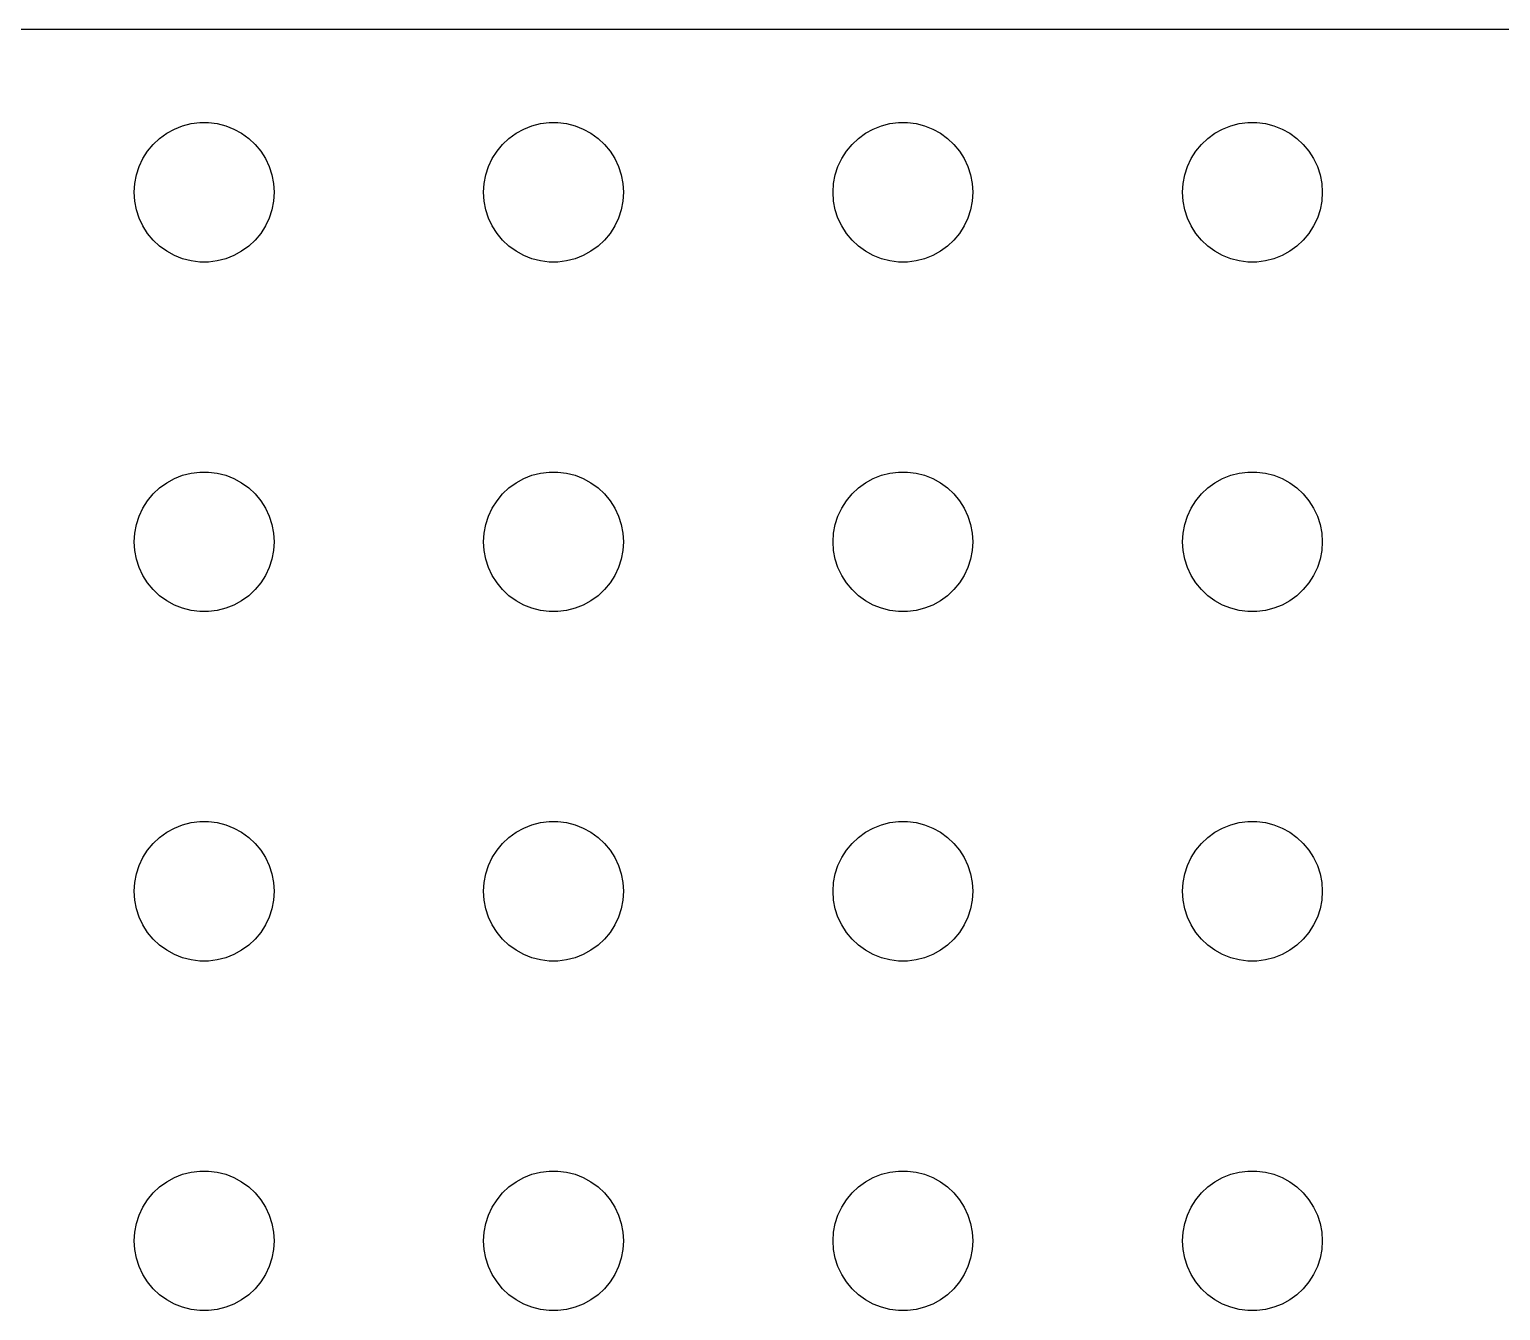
# Model space of a CAD drawing. Header units: metres. Extents: x -134 to 134, y 518 to 1078.
# Drawn here: x 0 to 63.2, y 567 to 622 of the extents above; entities that cross this region are included whole.
import ezdxf

# ---------------------------------------------------------------- set-up
doc = ezdxf.new("R2010")
doc.units = ezdxf.units.M

msp = doc.modelspace()

# ---------------------------------------------------------------- linework, layer by layer
for p, q in [((129.814, 621.99), (-129.814, 621.99)), ((5.89252, 617.533), (6.22266, 617.714)), ((6.22266, 617.714), (6.57294, 617.853)), ((6.57294, 617.853), (6.93785, 617.947)), ((6.93785, 617.947), (7.31161, 617.994)), ((7.31161, 617.994), (7.68837, 617.994)), ((7.68837, 617.994), (8.06213, 617.947)), ((8.06213, 617.947), (8.42705, 617.853)), ((8.42705, 617.853), (8.77733, 617.714)), ((8.77733, 617.714), (9.10747, 617.533)), ((20.8925, 617.533), (21.2227, 617.714)), ((21.2227, 617.714), (21.5729, 617.853)), ((21.5729, 617.853), (21.9379, 617.947)), ((21.9379, 617.947), (22.3116, 617.994)), ((22.3116, 617.994), (22.6884, 617.994)), ((22.6884, 617.994), (23.0621, 617.947)), ((23.0621, 617.947), (23.427, 617.853)), ((23.427, 617.853), (23.7773, 617.714)), ((23.7773, 617.714), (24.1075, 617.533)), ((35.8925, 617.533), (36.2227, 617.714)), ((36.2227, 617.714), (36.5729, 617.853)), ((36.5729, 617.853), (36.9379, 617.947)), ((36.9379, 617.947), (37.3116, 617.994)), ((37.3116, 617.994), (37.6884, 617.994)), ((37.6884, 617.994), (38.0621, 617.947)), ((38.0621, 617.947), (38.427, 617.853)), ((38.427, 617.853), (38.7773, 617.714)), ((38.7773, 617.714), (39.1075, 617.533)), ((50.8925, 617.533), (51.2227, 617.714)), ((51.2227, 617.714), (51.5729, 617.853)), ((51.5729, 617.853), (51.9379, 617.947)), ((51.9379, 617.947), (52.3116, 617.994)), ((52.3116, 617.994), (52.6884, 617.994)), ((52.6884, 617.994), (53.0621, 617.947)), ((53.0621, 617.947), (53.427, 617.853)), ((53.427, 617.853), (53.7773, 617.714)), ((53.7773, 617.714), (54.1075, 617.533)), ((5.07294, 616.763), (5.31308, 617.054)), ((5.31308, 617.054), (5.58772, 617.312)), ((5.58772, 617.312), (5.89252, 617.533)), ((9.10747, 617.533), (9.41226, 617.312)), ((9.41226, 617.312), (9.6869, 617.054)), ((9.6869, 617.054), (9.92705, 616.763)), ((20.0729, 616.763), (20.3131, 617.054)), ((20.3131, 617.054), (20.5877, 617.312)), ((20.5877, 617.312), (20.8925, 617.533)), ((24.1075, 617.533), (24.4123, 617.312)), ((24.4123, 617.312), (24.6869, 617.054)), ((24.6869, 617.054), (24.927, 616.763)), ((35.0729, 616.763), (35.3131, 617.054)), ((35.3131, 617.054), (35.5877, 617.312)), ((35.5877, 617.312), (35.8925, 617.533)), ((39.1075, 617.533), (39.4123, 617.312)), ((39.4123, 617.312), (39.6869, 617.054)), ((39.6869, 617.054), (39.927, 616.763)), ((50.0729, 616.763), (50.3131, 617.054)), ((50.3131, 617.054), (50.5877, 617.312)), ((50.5877, 617.312), (50.8925, 617.533)), ((54.1075, 617.533), (54.4123, 617.312)), ((54.4123, 617.312), (54.6869, 617.054)), ((54.6869, 617.054), (54.927, 616.763)), ((4.71066, 616.104), (4.87108, 616.445)), ((4.87108, 616.445), (5.07294, 616.763)), ((9.92705, 616.763), (10.1289, 616.445)), ((10.1289, 616.445), (10.2893, 616.104)), ((19.7107, 616.104), (19.8711, 616.445)), ((19.8711, 616.445), (20.0729, 616.763)), ((24.927, 616.763), (25.1289, 616.445)), ((25.1289, 616.445), (25.2893, 616.104)), ((34.7107, 616.104), (34.8711, 616.445)), ((34.8711, 616.445), (35.0729, 616.763)), ((39.927, 616.763), (40.1289, 616.445)), ((40.1289, 616.445), (40.2893, 616.104)), ((49.7107, 616.104), (49.8711, 616.445)), ((49.8711, 616.445), (50.0729, 616.763)), ((54.927, 616.763), (55.1289, 616.445)), ((55.1289, 616.445), (55.2893, 616.104)), ((4.59424, 615.746), (4.71066, 616.104)), ((10.2893, 616.104), (10.4057, 615.746)), ((19.5942, 615.746), (19.7107, 616.104)), ((25.2893, 616.104), (25.4057, 615.746)), ((34.5942, 615.746), (34.7107, 616.104)), ((40.2893, 616.104), (40.4057, 615.746)), ((49.5942, 615.746), (49.7107, 616.104)), ((55.2893, 616.104), (55.4057, 615.746)), ((4.5, 615), (4.52365, 615.376)), ((4.52365, 615.376), (4.59424, 615.746)), ((10.4057, 615.746), (10.4763, 615.376)), ((10.4763, 615.376), (10.5, 615)), ((19.5, 615), (19.5237, 615.376)), ((19.5237, 615.376), (19.5942, 615.746)), ((25.4057, 615.746), (25.4763, 615.376)), ((25.4763, 615.376), (25.5, 615)), ((34.5, 615), (34.5237, 615.376)), ((34.5237, 615.376), (34.5942, 615.746)), ((40.4057, 615.746), (40.4763, 615.376)), ((40.4763, 615.376), (40.5, 615)), ((49.5, 615), (49.5237, 615.376)), ((49.5237, 615.376), (49.5942, 615.746)), ((55.4057, 615.746), (55.4763, 615.376)), ((55.4763, 615.376), (55.5, 615)), ((4.52365, 614.624), (4.5, 615)), ((4.59424, 614.254), (4.52365, 614.624)), ((10.4763, 614.624), (10.4057, 614.254)), ((10.5, 615), (10.4763, 614.624)), ((19.5237, 614.624), (19.5, 615)), ((19.5942, 614.254), (19.5237, 614.624)), ((25.4763, 614.624), (25.4057, 614.254)), ((25.5, 615), (25.4763, 614.624)), ((34.5237, 614.624), (34.5, 615)), ((34.5942, 614.254), (34.5237, 614.624)), ((40.4763, 614.624), (40.4057, 614.254)), ((40.5, 615), (40.4763, 614.624)), ((49.5237, 614.624), (49.5, 615)), ((49.5942, 614.254), (49.5237, 614.624)), ((55.4763, 614.624), (55.4057, 614.254)), ((55.5, 615), (55.4763, 614.624)), ((4.71066, 613.896), (4.59424, 614.254)), ((4.87108, 613.555), (4.71066, 613.896)), ((10.2893, 613.896), (10.1289, 613.555)), ((10.4057, 614.254), (10.2893, 613.896)), ((19.7107, 613.896), (19.5942, 614.254)), ((19.8711, 613.555), (19.7107, 613.896)), ((25.2893, 613.896), (25.1289, 613.555)), ((25.4057, 614.254), (25.2893, 613.896)), ((34.7107, 613.896), (34.5942, 614.254)), ((34.8711, 613.555), (34.7107, 613.896)), ((40.2893, 613.896), (40.1289, 613.555)), ((40.4057, 614.254), (40.2893, 613.896)), ((49.7107, 613.896), (49.5942, 614.254)), ((49.8711, 613.555), (49.7107, 613.896)), ((55.2893, 613.896), (55.1289, 613.555)), ((55.4057, 614.254), (55.2893, 613.896)), ((5.07294, 613.237), (4.87108, 613.555)), ((5.31308, 612.946), (5.07294, 613.237)), ((9.92705, 613.237), (9.6869, 612.946)), ((10.1289, 613.555), (9.92705, 613.237)), ((20.0729, 613.237), (19.8711, 613.555)), ((20.3131, 612.946), (20.0729, 613.237)), ((24.927, 613.237), (24.6869, 612.946)), ((25.1289, 613.555), (24.927, 613.237)), ((35.0729, 613.237), (34.8711, 613.555)), ((35.3131, 612.946), (35.0729, 613.237)), ((39.927, 613.237), (39.6869, 612.946)), ((40.1289, 613.555), (39.927, 613.237)), ((50.0729, 613.237), (49.8711, 613.555)), ((50.3131, 612.946), (50.0729, 613.237)), ((54.927, 613.237), (54.6869, 612.946)), ((55.1289, 613.555), (54.927, 613.237)), ((5.58772, 612.688), (5.31308, 612.946)), ((5.89252, 612.467), (5.58772, 612.688)), ((9.41226, 612.688), (9.10747, 612.467)), ((9.6869, 612.946), (9.41226, 612.688)), ((20.5877, 612.688), (20.3131, 612.946)), ((20.8925, 612.467), (20.5877, 612.688)), ((24.4123, 612.688), (24.1075, 612.467)), ((24.6869, 612.946), (24.4123, 612.688)), ((35.5877, 612.688), (35.3131, 612.946)), ((35.8925, 612.467), (35.5877, 612.688)), ((39.4123, 612.688), (39.1075, 612.467)), ((39.6869, 612.946), (39.4123, 612.688)), ((50.5877, 612.688), (50.3131, 612.946)), ((50.8925, 612.467), (50.5877, 612.688)), ((54.4123, 612.688), (54.1075, 612.467)), ((54.6869, 612.946), (54.4123, 612.688)), ((6.22266, 612.286), (5.89252, 612.467)), ((6.57294, 612.147), (6.22266, 612.286)), ((6.93785, 612.053), (6.57294, 612.147)), ((7.31161, 612.006), (6.93785, 612.053)), ((7.68837, 612.006), (7.31161, 612.006)), ((8.06213, 612.053), (7.68837, 612.006)), ((8.42705, 612.147), (8.06213, 612.053)), ((8.77733, 612.286), (8.42705, 612.147)), ((9.10747, 612.467), (8.77733, 612.286)), ((21.2227, 612.286), (20.8925, 612.467)), ((21.5729, 612.147), (21.2227, 612.286)), ((21.9379, 612.053), (21.5729, 612.147)), ((22.3116, 612.006), (21.9379, 612.053)), ((22.6884, 612.006), (22.3116, 612.006)), ((23.0621, 612.053), (22.6884, 612.006)), ((23.427, 612.147), (23.0621, 612.053)), ((23.7773, 612.286), (23.427, 612.147)), ((24.1075, 612.467), (23.7773, 612.286)), ((36.2227, 612.286), (35.8925, 612.467)), ((36.5729, 612.147), (36.2227, 612.286)), ((36.9379, 612.053), (36.5729, 612.147)), ((37.3116, 612.006), (36.9379, 612.053)), ((37.6884, 612.006), (37.3116, 612.006)), ((38.0621, 612.053), (37.6884, 612.006)), ((38.427, 612.147), (38.0621, 612.053)), ((38.7773, 612.286), (38.427, 612.147)), ((39.1075, 612.467), (38.7773, 612.286)), ((51.2227, 612.286), (50.8925, 612.467)), ((51.5729, 612.147), (51.2227, 612.286)), ((51.9379, 612.053), (51.5729, 612.147)), ((52.3116, 612.006), (51.9379, 612.053)), ((52.6884, 612.006), (52.3116, 612.006)), ((53.0621, 612.053), (52.6884, 612.006)), ((53.427, 612.147), (53.0621, 612.053)), ((53.7773, 612.286), (53.427, 612.147)), ((54.1075, 612.467), (53.7773, 612.286)), ((5.58772, 602.312), (5.89252, 602.533)), ((5.89252, 602.533), (6.22266, 602.714)), ((6.22266, 602.714), (6.57294, 602.853)), ((6.57294, 602.853), (6.93785, 602.947)), ((6.93785, 602.947), (7.31161, 602.994)), ((7.31161, 602.994), (7.68837, 602.994)), ((7.68837, 602.994), (8.06213, 602.947)), ((8.06213, 602.947), (8.42705, 602.853)), ((8.42705, 602.853), (8.77733, 602.714)), ((8.77733, 602.714), (9.10747, 602.533)), ((9.10747, 602.533), (9.41226, 602.312)), ((20.5877, 602.312), (20.8925, 602.533)), ((20.8925, 602.533), (21.2227, 602.714)), ((21.2227, 602.714), (21.5729, 602.853)), ((21.5729, 602.853), (21.9379, 602.947)), ((21.9379, 602.947), (22.3116, 602.994)), ((22.3116, 602.994), (22.6884, 602.994)), ((22.6884, 602.994), (23.0621, 602.947)), ((23.0621, 602.947), (23.427, 602.853)), ((23.427, 602.853), (23.7773, 602.714)), ((23.7773, 602.714), (24.1075, 602.533)), ((24.1075, 602.533), (24.4123, 602.312)), ((35.5877, 602.312), (35.8925, 602.533)), ((35.8925, 602.533), (36.2227, 602.714)), ((36.2227, 602.714), (36.5729, 602.853)), ((36.5729, 602.853), (36.9379, 602.947)), ((36.9379, 602.947), (37.3116, 602.994)), ((37.3116, 602.994), (37.6884, 602.994)), ((37.6884, 602.994), (38.0621, 602.947)), ((38.0621, 602.947), (38.427, 602.853)), ((38.427, 602.853), (38.7773, 602.714)), ((38.7773, 602.714), (39.1075, 602.533)), ((39.1075, 602.533), (39.4123, 602.312)), ((50.5877, 602.312), (50.8925, 602.533)), ((50.8925, 602.533), (51.2227, 602.714)), ((51.2227, 602.714), (51.5729, 602.853)), ((51.5729, 602.853), (51.9379, 602.947)), ((51.9379, 602.947), (52.3116, 602.994)), ((52.3116, 602.994), (52.6884, 602.994)), ((52.6884, 602.994), (53.0621, 602.947)), ((53.0621, 602.947), (53.427, 602.853)), ((53.427, 602.853), (53.7773, 602.714)), ((53.7773, 602.714), (54.1075, 602.533)), ((54.1075, 602.533), (54.4123, 602.312)), ((5.07294, 601.763), (5.31308, 602.054)), ((5.31308, 602.054), (5.58772, 602.312)), ((9.41226, 602.312), (9.6869, 602.054)), ((9.6869, 602.054), (9.92705, 601.763)), ((20.0729, 601.763), (20.3131, 602.054)), ((20.3131, 602.054), (20.5877, 602.312)), ((24.4123, 602.312), (24.6869, 602.054)), ((24.6869, 602.054), (24.927, 601.763)), ((35.0729, 601.763), (35.3131, 602.054)), ((35.3131, 602.054), (35.5877, 602.312)), ((39.4123, 602.312), (39.6869, 602.054)), ((39.6869, 602.054), (39.927, 601.763)), ((50.0729, 601.763), (50.3131, 602.054)), ((50.3131, 602.054), (50.5877, 602.312)), ((54.4123, 602.312), (54.6869, 602.054)), ((54.6869, 602.054), (54.927, 601.763)), ((4.71066, 601.104), (4.87108, 601.445)), ((4.87108, 601.445), (5.07294, 601.763)), ((9.92705, 601.763), (10.1289, 601.445)), ((10.1289, 601.445), (10.2893, 601.104)), ((19.7107, 601.104), (19.8711, 601.445)), ((19.8711, 601.445), (20.0729, 601.763)), ((24.927, 601.763), (25.1289, 601.445)), ((25.1289, 601.445), (25.2893, 601.104)), ((34.7107, 601.104), (34.8711, 601.445)), ((34.8711, 601.445), (35.0729, 601.763)), ((39.927, 601.763), (40.1289, 601.445)), ((40.1289, 601.445), (40.2893, 601.104)), ((49.7107, 601.104), (49.8711, 601.445)), ((49.8711, 601.445), (50.0729, 601.763)), ((54.927, 601.763), (55.1289, 601.445)), ((55.1289, 601.445), (55.2893, 601.104)), ((4.52365, 600.376), (4.59424, 600.746)), ((4.59424, 600.746), (4.71066, 601.104)), ((10.2893, 601.104), (10.4057, 600.746)), ((10.4057, 600.746), (10.4763, 600.376)), ((19.5237, 600.376), (19.5942, 600.746)), ((19.5942, 600.746), (19.7107, 601.104)), ((25.2893, 601.104), (25.4057, 600.746)), ((25.4057, 600.746), (25.4763, 600.376)), ((34.5237, 600.376), (34.5942, 600.746)), ((34.5942, 600.746), (34.7107, 601.104)), ((40.2893, 601.104), (40.4057, 600.746)), ((40.4057, 600.746), (40.4763, 600.376)), ((49.5237, 600.376), (49.5942, 600.746)), ((49.5942, 600.746), (49.7107, 601.104)), ((55.2893, 601.104), (55.4057, 600.746)), ((55.4057, 600.746), (55.4763, 600.376)), ((4.5, 600), (4.52365, 600.376)), ((4.52365, 599.624), (4.5, 600)), ((10.4763, 600.376), (10.5, 600)), ((10.5, 600), (10.4763, 599.624)), ((19.5, 600), (19.5237, 600.376)), ((19.5237, 599.624), (19.5, 600)), ((25.4763, 600.376), (25.5, 600)), ((25.5, 600), (25.4763, 599.624)), ((34.5, 600), (34.5237, 600.376)), ((34.5237, 599.624), (34.5, 600)), ((40.4763, 600.376), (40.5, 600)), ((40.5, 600), (40.4763, 599.624)), ((49.5, 600), (49.5237, 600.376)), ((49.5237, 599.624), (49.5, 600)), ((55.4763, 600.376), (55.5, 600)), ((55.5, 600), (55.4763, 599.624)), ((4.59424, 599.254), (4.52365, 599.624)), ((10.4763, 599.624), (10.4057, 599.254)), ((19.5942, 599.254), (19.5237, 599.624)), ((25.4763, 599.624), (25.4057, 599.254)), ((34.5942, 599.254), (34.5237, 599.624)), ((40.4763, 599.624), (40.4057, 599.254)), ((49.5942, 599.254), (49.5237, 599.624)), ((55.4763, 599.624), (55.4057, 599.254)), ((4.71066, 598.896), (4.59424, 599.254)), ((4.87108, 598.555), (4.71066, 598.896)), ((10.2893, 598.896), (10.1289, 598.555)), ((10.4057, 599.254), (10.2893, 598.896)), ((19.7107, 598.896), (19.5942, 599.254)), ((19.8711, 598.555), (19.7107, 598.896)), ((25.2893, 598.896), (25.1289, 598.555)), ((25.4057, 599.254), (25.2893, 598.896)), ((34.7107, 598.896), (34.5942, 599.254)), ((34.8711, 598.555), (34.7107, 598.896)), ((40.2893, 598.896), (40.1289, 598.555)), ((40.4057, 599.254), (40.2893, 598.896)), ((49.7107, 598.896), (49.5942, 599.254)), ((49.8711, 598.555), (49.7107, 598.896)), ((55.2893, 598.896), (55.1289, 598.555)), ((55.4057, 599.254), (55.2893, 598.896)), ((5.07294, 598.237), (4.87108, 598.555)), ((5.31308, 597.946), (5.07294, 598.237)), ((9.92705, 598.237), (9.6869, 597.946)), ((10.1289, 598.555), (9.92705, 598.237)), ((20.0729, 598.237), (19.8711, 598.555)), ((20.3131, 597.946), (20.0729, 598.237)), ((24.927, 598.237), (24.6869, 597.946)), ((25.1289, 598.555), (24.927, 598.237)), ((35.0729, 598.237), (34.8711, 598.555)), ((35.3131, 597.946), (35.0729, 598.237)), ((39.927, 598.237), (39.6869, 597.946)), ((40.1289, 598.555), (39.927, 598.237)), ((50.0729, 598.237), (49.8711, 598.555)), ((50.3131, 597.946), (50.0729, 598.237)), ((54.927, 598.237), (54.6869, 597.946)), ((55.1289, 598.555), (54.927, 598.237)), ((5.58772, 597.688), (5.31308, 597.946)), ((5.89252, 597.467), (5.58772, 597.688)), ((6.22266, 597.286), (5.89252, 597.467)), ((9.10747, 597.467), (8.77733, 597.286)), ((9.41226, 597.688), (9.10747, 597.467)), ((9.6869, 597.946), (9.41226, 597.688)), ((20.5877, 597.688), (20.3131, 597.946)), ((20.8925, 597.467), (20.5877, 597.688)), ((21.2227, 597.286), (20.8925, 597.467)), ((24.1075, 597.467), (23.7773, 597.286)), ((24.4123, 597.688), (24.1075, 597.467)), ((24.6869, 597.946), (24.4123, 597.688)), ((35.5877, 597.688), (35.3131, 597.946)), ((35.8925, 597.467), (35.5877, 597.688)), ((36.2227, 597.286), (35.8925, 597.467)), ((39.1075, 597.467), (38.7773, 597.286)), ((39.4123, 597.688), (39.1075, 597.467)), ((39.6869, 597.946), (39.4123, 597.688)), ((50.5877, 597.688), (50.3131, 597.946)), ((50.8925, 597.467), (50.5877, 597.688)), ((51.2227, 597.286), (50.8925, 597.467)), ((54.1075, 597.467), (53.7773, 597.286)), ((54.4123, 597.688), (54.1075, 597.467)), ((54.6869, 597.946), (54.4123, 597.688)), ((6.57294, 597.147), (6.22266, 597.286)), ((6.93785, 597.053), (6.57294, 597.147)), ((7.31161, 597.006), (6.93785, 597.053)), ((7.68837, 597.006), (7.31161, 597.006)), ((8.06213, 597.053), (7.68837, 597.006)), ((8.42705, 597.147), (8.06213, 597.053)), ((8.77733, 597.286), (8.42705, 597.147)), ((21.5729, 597.147), (21.2227, 597.286)), ((21.9379, 597.053), (21.5729, 597.147)), ((22.3116, 597.006), (21.9379, 597.053)), ((22.6884, 597.006), (22.3116, 597.006)), ((23.0621, 597.053), (22.6884, 597.006)), ((23.427, 597.147), (23.0621, 597.053)), ((23.7773, 597.286), (23.427, 597.147)), ((36.5729, 597.147), (36.2227, 597.286)), ((36.9379, 597.053), (36.5729, 597.147)), ((37.3116, 597.006), (36.9379, 597.053)), ((37.6884, 597.006), (37.3116, 597.006)), ((38.0621, 597.053), (37.6884, 597.006)), ((38.427, 597.147), (38.0621, 597.053)), ((38.7773, 597.286), (38.427, 597.147)), ((51.5729, 597.147), (51.2227, 597.286)), ((51.9379, 597.053), (51.5729, 597.147)), ((52.3116, 597.006), (51.9379, 597.053)), ((52.6884, 597.006), (52.3116, 597.006)), ((53.0621, 597.053), (52.6884, 597.006)), ((53.427, 597.147), (53.0621, 597.053)), ((53.7773, 597.286), (53.427, 597.147)), ((6.93785, 587.947), (7.31161, 587.994)), ((7.31161, 587.994), (7.68837, 587.994)), ((7.68837, 587.994), (8.06213, 587.947)), ((21.9379, 587.947), (22.3116, 587.994)), ((22.3116, 587.994), (22.6884, 587.994)), ((22.6884, 587.994), (23.0621, 587.947)), ((36.9379, 587.947), (37.3116, 587.994)), ((37.3116, 587.994), (37.6884, 587.994)), ((37.6884, 587.994), (38.0621, 587.947)), ((51.9379, 587.947), (52.3116, 587.994)), ((52.3116, 587.994), (52.6884, 587.994)), ((52.6884, 587.994), (53.0621, 587.947)), ((5.58772, 587.312), (5.89252, 587.533)), ((5.89252, 587.533), (6.22266, 587.714)), ((6.22266, 587.714), (6.57294, 587.853)), ((6.57294, 587.853), (6.93785, 587.947)), ((8.06213, 587.947), (8.42705, 587.853)), ((8.42705, 587.853), (8.77733, 587.714)), ((8.77733, 587.714), (9.10747, 587.533)), ((9.10747, 587.533), (9.41226, 587.312)), ((20.5877, 587.312), (20.8925, 587.533)), ((20.8925, 587.533), (21.2227, 587.714)), ((21.2227, 587.714), (21.5729, 587.853)), ((21.5729, 587.853), (21.9379, 587.947)), ((23.0621, 587.947), (23.427, 587.853)), ((23.427, 587.853), (23.7773, 587.714)), ((23.7773, 587.714), (24.1075, 587.533)), ((24.1075, 587.533), (24.4123, 587.312)), ((35.5877, 587.312), (35.8925, 587.533)), ((35.8925, 587.533), (36.2227, 587.714)), ((36.2227, 587.714), (36.5729, 587.853)), ((36.5729, 587.853), (36.9379, 587.947)), ((38.0621, 587.947), (38.427, 587.853)), ((38.427, 587.853), (38.7773, 587.714)), ((38.7773, 587.714), (39.1075, 587.533)), ((39.1075, 587.533), (39.4123, 587.312)), ((50.5877, 587.312), (50.8925, 587.533)), ((50.8925, 587.533), (51.2227, 587.714)), ((51.2227, 587.714), (51.5729, 587.853)), ((51.5729, 587.853), (51.9379, 587.947)), ((53.0621, 587.947), (53.427, 587.853)), ((53.427, 587.853), (53.7773, 587.714)), ((53.7773, 587.714), (54.1075, 587.533)), ((54.1075, 587.533), (54.4123, 587.312)), ((4.87108, 586.445), (5.07294, 586.763)), ((5.07294, 586.763), (5.31308, 587.054)), ((5.31308, 587.054), (5.58772, 587.312)), ((9.41226, 587.312), (9.6869, 587.054)), ((9.6869, 587.054), (9.92705, 586.763)), ((9.92705, 586.763), (10.1289, 586.445)), ((19.8711, 586.445), (20.0729, 586.763)), ((20.0729, 586.763), (20.3131, 587.054)), ((20.3131, 587.054), (20.5877, 587.312)), ((24.4123, 587.312), (24.6869, 587.054)), ((24.6869, 587.054), (24.927, 586.763)), ((24.927, 586.763), (25.1289, 586.445)), ((34.8711, 586.445), (35.0729, 586.763)), ((35.0729, 586.763), (35.3131, 587.054)), ((35.3131, 587.054), (35.5877, 587.312)), ((39.4123, 587.312), (39.6869, 587.054)), ((39.6869, 587.054), (39.927, 586.763)), ((39.927, 586.763), (40.1289, 586.445)), ((49.8711, 586.445), (50.0729, 586.763)), ((50.0729, 586.763), (50.3131, 587.054)), ((50.3131, 587.054), (50.5877, 587.312)), ((54.4123, 587.312), (54.6869, 587.054)), ((54.6869, 587.054), (54.927, 586.763)), ((54.927, 586.763), (55.1289, 586.445)), ((4.59424, 585.746), (4.71066, 586.104)), ((4.71066, 586.104), (4.87108, 586.445)), ((10.1289, 586.445), (10.2893, 586.104)), ((10.2893, 586.104), (10.4057, 585.746)), ((19.5942, 585.746), (19.7107, 586.104)), ((19.7107, 586.104), (19.8711, 586.445)), ((25.1289, 586.445), (25.2893, 586.104)), ((25.2893, 586.104), (25.4057, 585.746)), ((34.5942, 585.746), (34.7107, 586.104)), ((34.7107, 586.104), (34.8711, 586.445)), ((40.1289, 586.445), (40.2893, 586.104)), ((40.2893, 586.104), (40.4057, 585.746)), ((49.5942, 585.746), (49.7107, 586.104)), ((49.7107, 586.104), (49.8711, 586.445)), ((55.1289, 586.445), (55.2893, 586.104)), ((55.2893, 586.104), (55.4057, 585.746)), ((4.52365, 585.376), (4.59424, 585.746)), ((10.4057, 585.746), (10.4763, 585.376)), ((19.5237, 585.376), (19.5942, 585.746)), ((25.4057, 585.746), (25.4763, 585.376)), ((34.5237, 585.376), (34.5942, 585.746)), ((40.4057, 585.746), (40.4763, 585.376)), ((49.5237, 585.376), (49.5942, 585.746)), ((55.4057, 585.746), (55.4763, 585.376)), ((4.5, 585), (4.52365, 585.376)), ((4.52365, 584.624), (4.5, 585)), ((10.4763, 585.376), (10.5, 585)), ((10.5, 585), (10.4763, 584.624)), ((19.5, 585), (19.5237, 585.376)), ((19.5237, 584.624), (19.5, 585)), ((25.4763, 585.376), (25.5, 585)), ((25.5, 585), (25.4763, 584.624)), ((34.5, 585), (34.5237, 585.376)), ((34.5237, 584.624), (34.5, 585)), ((40.4763, 585.376), (40.5, 585)), ((40.5, 585), (40.4763, 584.624)), ((49.5, 585), (49.5237, 585.376)), ((49.5237, 584.624), (49.5, 585)), ((55.4763, 585.376), (55.5, 585)), ((55.5, 585), (55.4763, 584.624)), ((4.59424, 584.254), (4.52365, 584.624)), ((4.71066, 583.896), (4.59424, 584.254)), ((10.4057, 584.254), (10.2893, 583.896)), ((10.4763, 584.624), (10.4057, 584.254)), ((19.5942, 584.254), (19.5237, 584.624)), ((19.7107, 583.896), (19.5942, 584.254)), ((25.4057, 584.254), (25.2893, 583.896)), ((25.4763, 584.624), (25.4057, 584.254)), ((34.5942, 584.254), (34.5237, 584.624)), ((34.7107, 583.896), (34.5942, 584.254)), ((40.4057, 584.254), (40.2893, 583.896)), ((40.4763, 584.624), (40.4057, 584.254)), ((49.5942, 584.254), (49.5237, 584.624)), ((49.7107, 583.896), (49.5942, 584.254)), ((55.4057, 584.254), (55.2893, 583.896)), ((55.4763, 584.624), (55.4057, 584.254)), ((4.87108, 583.555), (4.71066, 583.896)), ((5.07294, 583.237), (4.87108, 583.555)), ((10.1289, 583.555), (9.92705, 583.237)), ((10.2893, 583.896), (10.1289, 583.555)), ((19.8711, 583.555), (19.7107, 583.896)), ((20.0729, 583.237), (19.8711, 583.555)), ((25.1289, 583.555), (24.927, 583.237)), ((25.2893, 583.896), (25.1289, 583.555)), ((34.8711, 583.555), (34.7107, 583.896)), ((35.0729, 583.237), (34.8711, 583.555)), ((40.1289, 583.555), (39.927, 583.237)), ((40.2893, 583.896), (40.1289, 583.555)), ((49.8711, 583.555), (49.7107, 583.896)), ((50.0729, 583.237), (49.8711, 583.555)), ((55.1289, 583.555), (54.927, 583.237)), ((55.2893, 583.896), (55.1289, 583.555)), ((5.31308, 582.946), (5.07294, 583.237)), ((5.58772, 582.688), (5.31308, 582.946)), ((9.6869, 582.946), (9.41226, 582.688)), ((9.92705, 583.237), (9.6869, 582.946)), ((20.3131, 582.946), (20.0729, 583.237)), ((20.5877, 582.688), (20.3131, 582.946)), ((24.6869, 582.946), (24.4123, 582.688)), ((24.927, 583.237), (24.6869, 582.946)), ((35.3131, 582.946), (35.0729, 583.237)), ((35.5877, 582.688), (35.3131, 582.946)), ((39.6869, 582.946), (39.4123, 582.688)), ((39.927, 583.237), (39.6869, 582.946)), ((50.3131, 582.946), (50.0729, 583.237)), ((50.5877, 582.688), (50.3131, 582.946)), ((54.6869, 582.946), (54.4123, 582.688)), ((54.927, 583.237), (54.6869, 582.946)), ((5.89252, 582.467), (5.58772, 582.688)), ((6.22266, 582.286), (5.89252, 582.467)), ((9.10747, 582.467), (8.77733, 582.286)), ((9.41226, 582.688), (9.10747, 582.467)), ((20.8925, 582.467), (20.5877, 582.688)), ((21.2227, 582.286), (20.8925, 582.467)), ((24.1075, 582.467), (23.7773, 582.286)), ((24.4123, 582.688), (24.1075, 582.467)), ((35.8925, 582.467), (35.5877, 582.688)), ((36.2227, 582.286), (35.8925, 582.467)), ((39.1075, 582.467), (38.7773, 582.286)), ((39.4123, 582.688), (39.1075, 582.467)), ((50.8925, 582.467), (50.5877, 582.688)), ((51.2227, 582.286), (50.8925, 582.467)), ((54.1075, 582.467), (53.7773, 582.286)), ((54.4123, 582.688), (54.1075, 582.467)), ((6.57294, 582.147), (6.22266, 582.286)), ((6.93785, 582.053), (6.57294, 582.147)), ((7.31161, 582.006), (6.93785, 582.053)), ((7.68837, 582.006), (7.31161, 582.006)), ((8.06213, 582.053), (7.68837, 582.006)), ((8.42705, 582.147), (8.06213, 582.053)), ((8.77733, 582.286), (8.42705, 582.147)), ((21.5729, 582.147), (21.2227, 582.286)), ((21.9379, 582.053), (21.5729, 582.147)), ((22.3116, 582.006), (21.9379, 582.053)), ((22.6884, 582.006), (22.3116, 582.006)), ((23.0621, 582.053), (22.6884, 582.006)), ((23.427, 582.147), (23.0621, 582.053)), ((23.7773, 582.286), (23.427, 582.147)), ((36.5729, 582.147), (36.2227, 582.286)), ((36.9379, 582.053), (36.5729, 582.147)), ((37.3116, 582.006), (36.9379, 582.053)), ((37.6884, 582.006), (37.3116, 582.006)), ((38.0621, 582.053), (37.6884, 582.006)), ((38.427, 582.147), (38.0621, 582.053)), ((38.7773, 582.286), (38.427, 582.147)), ((51.5729, 582.147), (51.2227, 582.286)), ((51.9379, 582.053), (51.5729, 582.147)), ((52.3116, 582.006), (51.9379, 582.053)), ((52.6884, 582.006), (52.3116, 582.006)), ((53.0621, 582.053), (52.6884, 582.006)), ((53.427, 582.147), (53.0621, 582.053)), ((53.7773, 582.286), (53.427, 582.147)), ((6.22266, 572.714), (6.57294, 572.853)), ((6.57294, 572.853), (6.93785, 572.947)), ((6.93785, 572.947), (7.31161, 572.994)), ((7.31161, 572.994), (7.68837, 572.994)), ((7.68837, 572.994), (8.06213, 572.947)), ((8.06213, 572.947), (8.42705, 572.853)), ((8.42705, 572.853), (8.77733, 572.714)), ((21.2227, 572.714), (21.5729, 572.853)), ((21.5729, 572.853), (21.9379, 572.947)), ((21.9379, 572.947), (22.3116, 572.994)), ((22.3116, 572.994), (22.6884, 572.994)), ((22.6884, 572.994), (23.0621, 572.947)), ((23.0621, 572.947), (23.427, 572.853)), ((23.427, 572.853), (23.7773, 572.714)), ((36.2227, 572.714), (36.5729, 572.853)), ((36.5729, 572.853), (36.9379, 572.947)), ((36.9379, 572.947), (37.3116, 572.994)), ((37.3116, 572.994), (37.6884, 572.994)), ((37.6884, 572.994), (38.0621, 572.947)), ((38.0621, 572.947), (38.427, 572.853)), ((38.427, 572.853), (38.7773, 572.714)), ((51.2227, 572.714), (51.5729, 572.853)), ((51.5729, 572.853), (51.9379, 572.947)), ((51.9379, 572.947), (52.3116, 572.994)), ((52.3116, 572.994), (52.6884, 572.994)), ((52.6884, 572.994), (53.0621, 572.947)), ((53.0621, 572.947), (53.427, 572.853)), ((53.427, 572.853), (53.7773, 572.714)), ((5.31308, 572.054), (5.58772, 572.312)), ((5.58772, 572.312), (5.89252, 572.533)), ((5.89252, 572.533), (6.22266, 572.714)), ((8.77733, 572.714), (9.10747, 572.533)), ((9.10747, 572.533), (9.41226, 572.312)), ((9.41226, 572.312), (9.6869, 572.054)), ((20.3131, 572.054), (20.5877, 572.312)), ((20.5877, 572.312), (20.8925, 572.533)), ((20.8925, 572.533), (21.2227, 572.714)), ((23.7773, 572.714), (24.1075, 572.533)), ((24.1075, 572.533), (24.4123, 572.312)), ((24.4123, 572.312), (24.6869, 572.054)), ((35.3131, 572.054), (35.5877, 572.312)), ((35.5877, 572.312), (35.8925, 572.533)), ((35.8925, 572.533), (36.2227, 572.714)), ((38.7773, 572.714), (39.1075, 572.533)), ((39.1075, 572.533), (39.4123, 572.312)), ((39.4123, 572.312), (39.6869, 572.054)), ((50.3131, 572.054), (50.5877, 572.312)), ((50.5877, 572.312), (50.8925, 572.533)), ((50.8925, 572.533), (51.2227, 572.714)), ((53.7773, 572.714), (54.1075, 572.533)), ((54.1075, 572.533), (54.4123, 572.312)), ((54.4123, 572.312), (54.6869, 572.054)), ((4.87108, 571.445), (5.07294, 571.763)), ((5.07294, 571.763), (5.31308, 572.054)), ((9.6869, 572.054), (9.92705, 571.763)), ((9.92705, 571.763), (10.1289, 571.445)), ((19.8711, 571.445), (20.0729, 571.763)), ((20.0729, 571.763), (20.3131, 572.054)), ((24.6869, 572.054), (24.927, 571.763)), ((24.927, 571.763), (25.1289, 571.445)), ((34.8711, 571.445), (35.0729, 571.763)), ((35.0729, 571.763), (35.3131, 572.054)), ((39.6869, 572.054), (39.927, 571.763)), ((39.927, 571.763), (40.1289, 571.445)), ((49.8711, 571.445), (50.0729, 571.763)), ((50.0729, 571.763), (50.3131, 572.054)), ((54.6869, 572.054), (54.927, 571.763)), ((54.927, 571.763), (55.1289, 571.445)), ((4.59424, 570.746), (4.71066, 571.104)), ((4.71066, 571.104), (4.87108, 571.445)), ((10.1289, 571.445), (10.2893, 571.104)), ((10.2893, 571.104), (10.4057, 570.746)), ((19.5942, 570.746), (19.7107, 571.104)), ((19.7107, 571.104), (19.8711, 571.445)), ((25.1289, 571.445), (25.2893, 571.104)), ((25.2893, 571.104), (25.4057, 570.746)), ((34.5942, 570.746), (34.7107, 571.104)), ((34.7107, 571.104), (34.8711, 571.445)), ((40.1289, 571.445), (40.2893, 571.104)), ((40.2893, 571.104), (40.4057, 570.746)), ((49.5942, 570.746), (49.7107, 571.104)), ((49.7107, 571.104), (49.8711, 571.445)), ((55.1289, 571.445), (55.2893, 571.104)), ((55.2893, 571.104), (55.4057, 570.746)), ((4.5, 570), (4.52365, 570.376)), ((4.52365, 570.376), (4.59424, 570.746)), ((10.4057, 570.746), (10.4763, 570.376)), ((10.4763, 570.376), (10.5, 570)), ((19.5, 570), (19.5237, 570.376)), ((19.5237, 570.376), (19.5942, 570.746)), ((25.4057, 570.746), (25.4763, 570.376)), ((25.4763, 570.376), (25.5, 570)), ((34.5, 570), (34.5237, 570.376)), ((34.5237, 570.376), (34.5942, 570.746)), ((40.4057, 570.746), (40.4763, 570.376)), ((40.4763, 570.376), (40.5, 570)), ((49.5, 570), (49.5237, 570.376)), ((49.5237, 570.376), (49.5942, 570.746)), ((55.4057, 570.746), (55.4763, 570.376)), ((55.4763, 570.376), (55.5, 570)), ((4.52365, 569.624), (4.5, 570)), ((10.5, 570), (10.4763, 569.624)), ((19.5237, 569.624), (19.5, 570)), ((25.5, 570), (25.4763, 569.624)), ((34.5237, 569.624), (34.5, 570)), ((40.5, 570), (40.4763, 569.624)), ((49.5237, 569.624), (49.5, 570)), ((55.5, 570), (55.4763, 569.624)), ((4.59424, 569.254), (4.52365, 569.624)), ((4.71066, 568.896), (4.59424, 569.254)), ((10.4057, 569.254), (10.2893, 568.896)), ((10.4763, 569.624), (10.4057, 569.254)), ((19.5942, 569.254), (19.5237, 569.624)), ((19.7107, 568.896), (19.5942, 569.254)), ((25.4057, 569.254), (25.2893, 568.896)), ((25.4763, 569.624), (25.4057, 569.254)), ((34.5942, 569.254), (34.5237, 569.624)), ((34.7107, 568.896), (34.5942, 569.254)), ((40.4057, 569.254), (40.2893, 568.896)), ((40.4763, 569.624), (40.4057, 569.254)), ((49.5942, 569.254), (49.5237, 569.624)), ((49.7107, 568.896), (49.5942, 569.254)), ((55.4057, 569.254), (55.2893, 568.896)), ((55.4763, 569.624), (55.4057, 569.254)), ((4.87108, 568.555), (4.71066, 568.896)), ((5.07294, 568.237), (4.87108, 568.555)), ((10.1289, 568.555), (9.92705, 568.237)), ((10.2893, 568.896), (10.1289, 568.555)), ((19.8711, 568.555), (19.7107, 568.896)), ((20.0729, 568.237), (19.8711, 568.555)), ((25.1289, 568.555), (24.927, 568.237)), ((25.2893, 568.896), (25.1289, 568.555)), ((34.8711, 568.555), (34.7107, 568.896)), ((35.0729, 568.237), (34.8711, 568.555)), ((40.1289, 568.555), (39.927, 568.237)), ((40.2893, 568.896), (40.1289, 568.555)), ((49.8711, 568.555), (49.7107, 568.896)), ((50.0729, 568.237), (49.8711, 568.555)), ((55.1289, 568.555), (54.927, 568.237)), ((55.2893, 568.896), (55.1289, 568.555)), ((5.31308, 567.946), (5.07294, 568.237)), ((5.58772, 567.688), (5.31308, 567.946)), ((9.6869, 567.946), (9.41226, 567.688)), ((9.92705, 568.237), (9.6869, 567.946)), ((20.3131, 567.946), (20.0729, 568.237)), ((20.5877, 567.688), (20.3131, 567.946)), ((24.6869, 567.946), (24.4123, 567.688)), ((24.927, 568.237), (24.6869, 567.946)), ((35.3131, 567.946), (35.0729, 568.237)), ((35.5877, 567.688), (35.3131, 567.946)), ((39.6869, 567.946), (39.4123, 567.688)), ((39.927, 568.237), (39.6869, 567.946)), ((50.3131, 567.946), (50.0729, 568.237)), ((50.5877, 567.688), (50.3131, 567.946)), ((54.6869, 567.946), (54.4123, 567.688)), ((54.927, 568.237), (54.6869, 567.946)), ((5.89252, 567.467), (5.58772, 567.688)), ((6.22266, 567.286), (5.89252, 567.467)), ((6.57294, 567.147), (6.22266, 567.286)), ((6.93785, 567.053), (6.57294, 567.147)), ((8.42705, 567.147), (8.06213, 567.053)), ((8.77733, 567.286), (8.42705, 567.147)), ((9.10747, 567.467), (8.77733, 567.286)), ((9.41226, 567.688), (9.10747, 567.467)), ((20.8925, 567.467), (20.5877, 567.688)), ((21.2227, 567.286), (20.8925, 567.467)), ((21.5729, 567.147), (21.2227, 567.286)), ((21.9379, 567.053), (21.5729, 567.147)), ((23.427, 567.147), (23.0621, 567.053)), ((23.7773, 567.286), (23.427, 567.147)), ((24.1075, 567.467), (23.7773, 567.286)), ((24.4123, 567.688), (24.1075, 567.467)), ((35.8925, 567.467), (35.5877, 567.688)), ((36.2227, 567.286), (35.8925, 567.467)), ((36.5729, 567.147), (36.2227, 567.286)), ((36.9379, 567.053), (36.5729, 567.147)), ((38.427, 567.147), (38.0621, 567.053)), ((38.7773, 567.286), (38.427, 567.147)), ((39.1075, 567.467), (38.7773, 567.286)), ((39.4123, 567.688), (39.1075, 567.467)), ((50.8925, 567.467), (50.5877, 567.688)), ((51.2227, 567.286), (50.8925, 567.467)), ((51.5729, 567.147), (51.2227, 567.286)), ((51.9379, 567.053), (51.5729, 567.147)), ((53.427, 567.147), (53.0621, 567.053)), ((53.7773, 567.286), (53.427, 567.147)), ((54.1075, 567.467), (53.7773, 567.286)), ((54.4123, 567.688), (54.1075, 567.467)), ((7.31161, 567.006), (6.93785, 567.053)), ((7.68837, 567.006), (7.31161, 567.006)), ((8.06213, 567.053), (7.68837, 567.006)), ((22.3116, 567.006), (21.9379, 567.053)), ((22.6884, 567.006), (22.3116, 567.006)), ((23.0621, 567.053), (22.6884, 567.006)), ((37.3116, 567.006), (36.9379, 567.053)), ((37.6884, 567.006), (37.3116, 567.006)), ((38.0621, 567.053), (37.6884, 567.006)), ((52.3116, 567.006), (51.9379, 567.053)), ((52.6884, 567.006), (52.3116, 567.006)), ((53.0621, 567.053), (52.6884, 567.006))]:
    msp.add_line(p, q)

doc.saveas('drawing.dxf')
